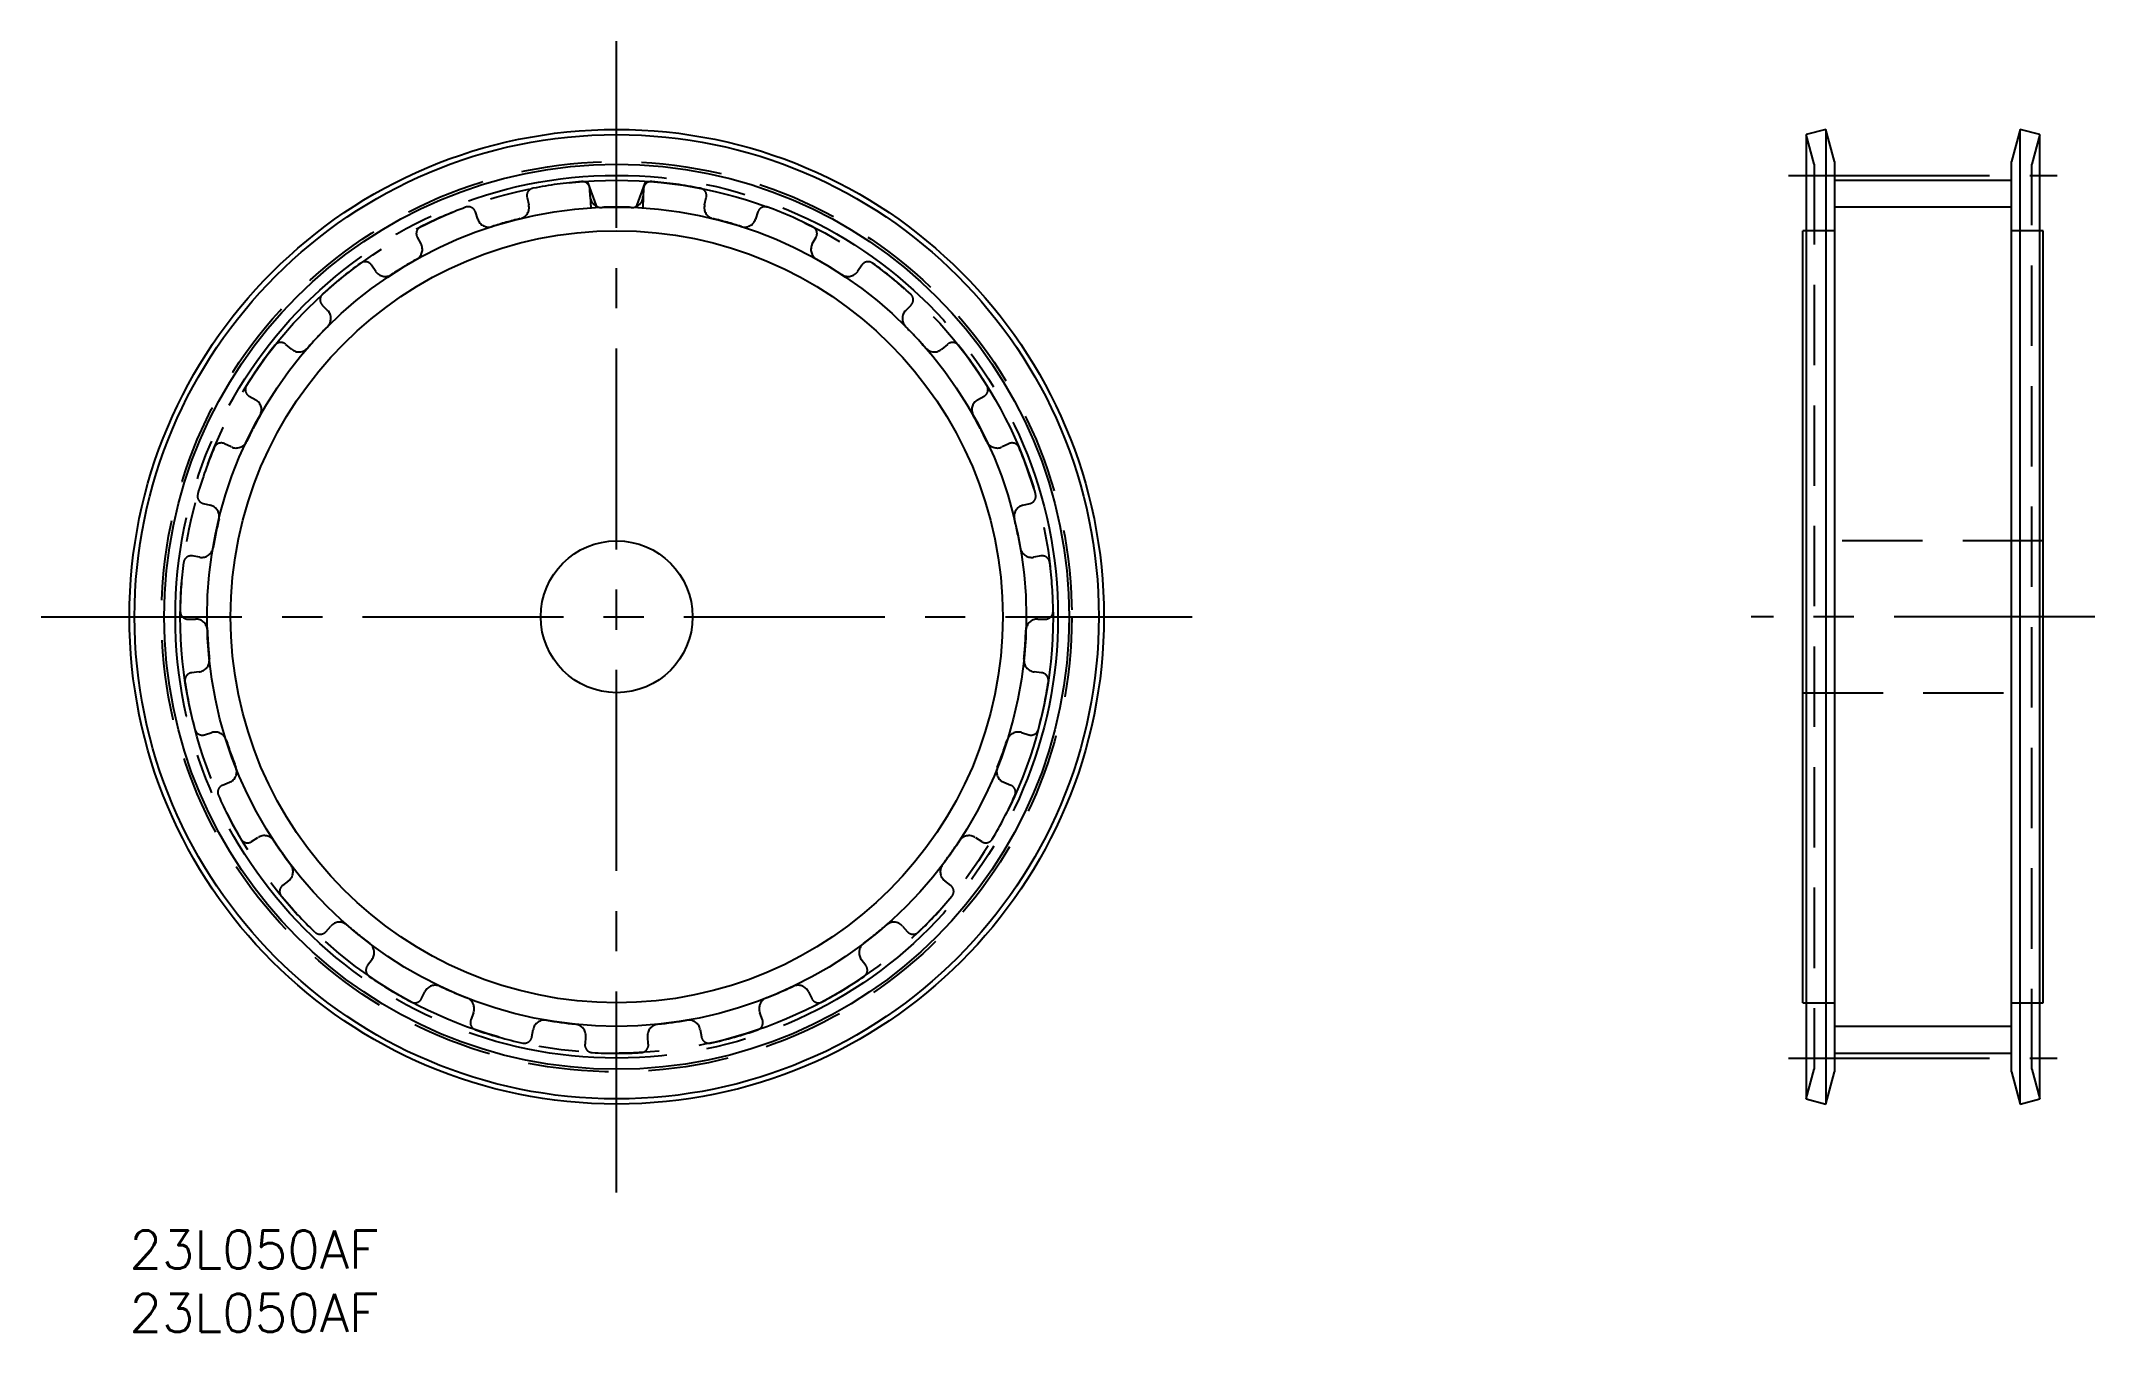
# Model space of a CAD drawing. Extents: x -7 to 155, y -8 to 94.
import ezdxf

# ---------------------------------------------------------------- set-up
doc = ezdxf.new("R2010")
doc.units = 0
doc.header["$LTSCALE"] = 0.5
for name, pattern in [('CENTER', [50.8, 31.75, -6.35, 6.35, -6.35]), ('DASHED', [19.05, 12.7, -6.35]), ('PHANTOM', [63.5, 31.75, -6.35, 6.35, -6.35, 6.35, -6.35])]:
    doc.linetypes.add(name, pattern=pattern)
for name, color, linetype in [('MSM_CENTER', 1, 'CENTER'), ('MSM_CONTINUOUS', 7, 'CONTINUOUS'), ('MSM_DASHED', 4, 'DASHED'), ('MSM_IMAGINARY', 6, 'PHANTOM'), ('MSM_NARROW', 5, 'CONTINUOUS'), ('MSM_PART_NUMBER', 7, 'CONTINUOUS')]:
    doc.layers.add(name, color=color, linetype=linetype)
doc.styles.get("Standard").update_dxf_attribs({"font": 'txt.shx', "height": 3, "bigfont": 'bigfont.shx'})

msp = doc.modelspace()

# ---------------------------------------------------------------- linework, layer by layer
at = {"layer": 'MSM_CENTER'}
for p, q in [((38.5, 3.02), (38.5, 93.98)), ((131.1, 83.37), (152.32, 83.37)), ((-6.98, 48.5), (83.98, 48.5)), ((155.3, 48.5), (128.13, 48.5)), ((131.1, 13.63), (152.32, 13.63))]:
    msp.add_line(p, q, dxfattribs=at)
msp.add_circle((38.5, 48.5), 34.87, dxfattribs=at)
at = {"layer": 'MSM_CONTINUOUS'}
for p, q in [((134.03, 87), (132.49, 86.59)), ((132.49, 86.59), (132.49, 10.41)), ((134.71, 84.46), (134.03, 87)), ((134.03, 87), (134.03, 10)), ((149.39, 87), (148.71, 84.46)), ((150.94, 86.59), (149.39, 87)), ((149.39, 10), (149.39, 87)), ((150.94, 10.41), (150.94, 86.59)), ((134.71, 84.46), (134.71, 12.54)), ((148.71, 12.54), (148.71, 84.46)), ((134.71, 82.98), (148.71, 82.98)), ((132.21, 18), (132.21, 79)), ((132.49, 79), (132.21, 79)), ((151.21, 79), (150.94, 79)), ((151.21, 18), (151.21, 79)), ((132.21, 18), (132.49, 18)), ((150.94, 18), (151.21, 18)), ((134.71, 14.02), (148.71, 14.02)), ((134.03, 10), (134.71, 12.54)), ((148.71, 12.54), (149.39, 10)), ((132.49, 10.41), (134.03, 10)), ((149.39, 10), (150.94, 10.41))]:
    msp.add_line(p, q, dxfattribs=at)
for radius in [38.5, 38.09, 35.75, 30.5, 6]:
    msp.add_circle((38.5, 48.5), radius, dxfattribs=at)
at = {"layer": 'MSM_DASHED'}
for p, q in [((133.11, 84.25), (132.49, 86.59)), ((150.94, 86.59), (150.31, 84.25)), ((133.11, 84.25), (133.11, 12.75)), ((150.31, 12.75), (150.31, 84.25)), ((31.42, 81.62), (31.56, 81.04)), ((36.41, 81.71), (36.38, 82.3)), ((40.62, 82.3), (40.59, 81.71)), ((45.44, 81.04), (45.58, 81.62)), ((27.53, 79.91), (27.34, 80.48)), ((49.66, 80.48), (49.47, 79.91)), ((22.75, 78.48), (23.04, 77.96)), ((53.96, 77.96), (54.25, 78.48)), ((134.71, 79), (132.49, 79)), ((150.94, 79), (148.71, 79)), ((19.46, 75.78), (19.13, 76.28)), ((57.87, 76.28), (57.54, 75.78)), ((15.24, 73.12), (15.66, 72.69)), ((61.34, 72.69), (61.76, 73.12)), ((12.8, 69.63), (12.35, 70.02)), ((64.65, 70.02), (64.2, 69.63)), ((9.46, 65.93), (9.98, 65.64)), ((67.02, 65.64), (67.54, 65.93)), ((8.05, 61.92), (7.51, 62.17)), ((69.49, 62.17), (68.95, 61.92)), ((5.84, 57.45), (6.42, 57.31)), ((70.58, 57.31), (71.16, 57.45)), ((151.21, 54.5), (132.21, 54.5)), ((5.56, 53.21), (4.97, 53.3)), ((72.03, 53.3), (71.44, 53.21)), ((4.63, 48.31), (5.23, 48.32)), ((71.77, 48.32), (72.37, 48.31)), ((5.51, 44.15), (4.92, 44.08)), ((72.08, 44.08), (71.49, 44.15)), ((132.21, 42.5), (151.21, 42.5)), ((5.94, 39.18), (6.51, 39.35)), ((70.49, 39.35), (71.06, 39.18)), ((7.91, 35.41), (7.36, 35.18)), ((69.64, 35.18), (69.09, 35.41)), ((9.66, 30.74), (10.16, 31.06)), ((66.84, 31.06), (67.34, 30.74)), ((12.58, 27.64), (12.11, 27.28)), ((64.89, 27.28), (64.42, 27.64)), ((15.52, 23.62), (15.92, 24.06)), ((61.08, 24.06), (61.48, 23.62)), ((19.17, 21.42), (18.81, 20.94)), ((58.19, 20.94), (57.83, 21.42)), ((23.09, 18.34), (23.35, 18.88)), ((53.65, 18.88), (53.91, 18.34)), ((132.49, 18), (134.71, 18)), ((148.71, 18), (150.94, 18)), ((27.19, 17.21), (26.98, 16.65)), ((50.02, 16.65), (49.81, 17.21)), ((31.8, 15.3), (31.9, 15.89)), ((36.05, 15.32), (36, 14.73)), ((41, 14.73), (40.95, 15.32)), ((45.1, 15.89), (45.2, 15.3)), ((132.49, 10.41), (133.11, 12.75)), ((150.31, 12.75), (150.94, 10.41))]:
    msp.add_line(p, q, dxfattribs=at)
msp.add_circle((38.5, 48.5), 35.96, dxfattribs=at)
for centre, radius, start, end in [((38.5, 48.5), 34.49, 94.6014, 101.0508), ((35.78, 82.28), 0.6, 2.4212, 94.6014), ((41.22, 82.28), 0.6, 85.3986, 177.5788), ((38.5, 48.5), 34.49, 78.9492, 85.3986), ((32, 81.76), 0.6, 101.0508, 193.231), ((37.32, 81.74), 0.91, 182.4212, 272.0407), ((39.68, 81.74), 0.91, 267.9593, 357.5788), ((45, 81.76), 0.6, 346.769, 78.9492), ((38.5, 48.5), 34.48, 110.2536, 116.7029), ((26.77, 80.29), 0.6, 18.0733, 110.2536), ((28.39, 80.19), 0.91, 198.0733, 287.6929), ((38.5, 48.5), 32.36, 103.6115, 107.6929), ((30.67, 80.83), 0.91, 283.6115, 13.231), ((38.5, 48.5), 32.36, 87.9593, 92.0407), ((46.33, 80.83), 0.91, 166.769, 256.3885), ((38.5, 48.5), 32.36, 72.3071, 76.3885), ((48.61, 80.19), 0.91, 252.3071, 341.9267), ((50.23, 80.29), 0.6, 69.7464, 161.9267), ((38.5, 48.5), 34.49, 63.2971, 69.7464), ((23.27, 78.77), 0.6, 116.7029, 208.8832), ((22.24, 77.52), 0.91, 299.2637, 28.8832), ((54.76, 77.52), 0.91, 151.1168, 240.7363), ((53.73, 78.77), 0.6, 331.1168, 63.2971), ((38.5, 48.5), 34.49, 125.9058, 132.3551), ((18.63, 75.95), 0.6, 33.7255, 125.9058), ((38.5, 48.5), 32.36, 119.2637, 123.345), ((38.5, 48.5), 32.35, 56.655, 60.7363), ((58.37, 75.95), 0.6, 54.0942, 146.2745), ((38.5, 48.5), 34.49, 47.6449, 54.0942), ((20.21, 76.29), 0.91, 213.7255, 303.345), ((56.79, 76.29), 0.91, 236.655, 326.2745), ((15.67, 73.54), 0.6, 132.3551, 224.5354), ((61.33, 73.54), 0.6, 315.4646, 47.6449), ((38.5, 48.5), 32.36, 134.9158, 138.9972), ((15.01, 72.06), 0.91, 314.9158, 44.5354), ((61.99, 72.06), 0.91, 135.4646, 225.0842), ((38.5, 48.5), 32.35, 41.0028, 45.0842), ((38.5, 48.5), 34.49, 141.5579, 148.0073), ((11.96, 69.57), 0.6, 49.3777, 141.5579), ((65.04, 69.57), 0.6, 38.4421, 130.6223), ((38.5, 48.5), 34.49, 31.9927, 38.4421), ((13.4, 70.33), 0.91, 229.3777, 318.9972), ((63.6, 70.33), 0.91, 221.0028, 310.6223), ((9.76, 66.45), 0.6, 148.0073, 240.1875), ((67.24, 66.45), 0.6, 299.8125, 31.9927), ((9.53, 64.85), 0.91, 330.568, 60.1875), ((67.47, 64.85), 0.91, 119.8125, 209.432), ((38.5, 48.5), 32.35, 150.568, 154.6494), ((38.5, 48.5), 32.35, 25.3506, 29.432), ((38.5, 48.5), 34.49, 157.2101, 163.6595), ((7.26, 61.63), 0.6, 65.0298, 157.2101), ((8.44, 62.74), 0.91, 245.0298, 334.6494), ((68.56, 62.74), 0.91, 205.3506, 294.9702), ((69.74, 61.63), 0.6, 22.7899, 114.9702), ((38.5, 48.5), 34.49, 16.3405, 22.7899), ((5.98, 58.03), 0.6, 163.6595, 255.8397), ((6.19, 56.42), 0.91, 346.2202, 75.8397), ((70.81, 56.42), 0.91, 104.1603, 193.7798), ((71.02, 58.03), 0.6, 284.1603, 16.3405), ((38.5, 48.5), 32.35, 166.2202, 170.3015), ((38.5, 48.5), 32.36, 9.6985, 13.7798), ((5.71, 54.1), 0.91, 260.682, 350.3015), ((71.29, 54.1), 0.91, 189.6985, 279.318), ((38.5, 48.5), 34.49, 172.8623, 179.3116), ((4.88, 52.71), 0.6, 80.682, 172.8623), ((72.12, 52.71), 0.6, 7.1377, 99.318), ((38.5, 48.5), 34.49, 0.6884, 7.1377), ((4.62, 48.91), 0.6, 179.3116, 271.4919), ((72.38, 48.91), 0.6, 268.5081, 0.6884), ((5.25, 47.41), 0.91, 1.8724, 91.4919), ((38.5, 48.5), 32.35, 181.8724, 185.9537), ((38.5, 48.5), 32.35, 354.0463, 358.1276), ((71.75, 47.41), 0.91, 88.5081, 178.1276), ((4.99, 43.48), 0.6, 96.3342, 188.5145), ((5.41, 45.05), 0.91, 276.3342, 5.9537), ((71.59, 45.05), 0.91, 174.0463, 263.6658), ((72.01, 43.48), 0.6, 351.4855, 83.6658), ((38.5, 48.5), 34.49, 188.5145, 194.9638), ((38.5, 48.5), 34.49, 345.0362, 351.4855), ((5.76, 39.75), 0.6, 194.9638, 287.1441), ((6.78, 38.48), 0.91, 17.5245, 107.1441), ((70.22, 38.48), 0.91, 72.8559, 162.4755), ((71.24, 39.75), 0.6, 252.8559, 345.0362), ((38.5, 48.5), 32.35, 197.5245, 201.6059), ((38.5, 48.5), 32.35, 338.3941, 342.4755), ((7.57, 36.25), 0.91, 291.9864, 21.6059), ((69.43, 36.25), 0.91, 158.3941, 248.0136), ((7.58, 34.63), 0.6, 111.9864, 204.1666), ((38.5, 48.5), 34.49, 204.1666, 210.616), ((38.5, 48.5), 34.49, 329.384, 335.8334), ((69.42, 34.63), 0.6, 335.8334, 68.0136), ((9.34, 31.24), 0.6, 210.616, 302.7962), ((10.66, 30.3), 0.91, 33.1767, 122.7962), ((66.34, 30.3), 0.91, 57.2038, 146.8233), ((67.66, 31.24), 0.6, 237.2038, 329.384), ((38.5, 48.5), 32.36, 213.1767, 217.2581), ((38.5, 48.5), 32.35, 322.7419, 326.8233), ((12.02, 28.36), 0.91, 307.6385, 37.2581), ((64.98, 28.36), 0.91, 142.7419, 232.3615), ((12.47, 26.8), 0.6, 127.6385, 219.8188), ((38.5, 48.5), 34.49, 219.8188, 226.2682), ((38.5, 48.5), 34.49, 313.7318, 320.1812), ((64.53, 26.8), 0.6, 320.1812, 52.3615), ((16.6, 23.46), 0.91, 48.8289, 138.4484), ((60.4, 23.46), 0.91, 41.5516, 131.1711), ((15.08, 24.02), 0.6, 226.2682, 318.4484), ((38.5, 48.5), 32.35, 228.8289, 232.9102), ((38.5, 48.5), 32.35, 307.0898, 311.1711), ((61.92, 24.02), 0.6, 221.5516, 313.7318), ((18.44, 21.96), 0.91, 323.2907, 52.9102), ((58.56, 21.96), 0.91, 127.0898, 216.7093), ((19.29, 20.58), 0.6, 143.2907, 235.471), ((38.5, 48.5), 34.49, 235.471, 241.9203), ((38.5, 48.5), 34.49, 298.0797, 304.529), ((57.71, 20.58), 0.6, 304.529, 36.7093), ((22.55, 18.6), 0.6, 241.9203, 334.1006), ((24.17, 18.48), 0.91, 64.4811, 154.1006), ((38.5, 48.5), 32.35, 244.4811, 248.5624), ((26.34, 17.54), 0.91, 338.9429, 68.5624), ((50.66, 17.54), 0.91, 111.4376, 201.0571), ((38.5, 48.5), 32.35, 291.4376, 295.5189), ((52.83, 18.48), 0.91, 25.8994, 115.5189), ((54.45, 18.6), 0.6, 205.8994, 298.0797), ((27.54, 16.44), 0.6, 158.9429, 251.1232), ((32.8, 15.73), 0.91, 80.1332, 169.7528), ((38.5, 48.5), 32.35, 260.1332, 264.2146), ((35.15, 15.4), 0.91, 354.5951, 84.2146), ((41.85, 15.4), 0.91, 95.7854, 185.4049), ((38.5, 48.5), 32.35, 275.7854, 279.8668), ((44.2, 15.73), 0.91, 10.2472, 99.8668), ((49.46, 16.44), 0.6, 288.8768, 21.0571), ((38.5, 48.5), 34.49, 251.1232, 257.5725), ((31.21, 15.41), 0.6, 257.5725, 349.7528), ((36.59, 14.67), 0.6, 174.5951, 266.7753), ((40.41, 14.67), 0.6, 273.2247, 5.4049), ((45.79, 15.41), 0.6, 190.2472, 282.4275), ((38.5, 48.5), 34.49, 282.4275, 288.8768), ((38.5, 48.5), 34.49, 266.7753, 273.2247)]:
    msp.add_arc(centre, radius, start, end, dxfattribs=at)
at = {"layer": 'MSM_IMAGINARY'}
msp.add_circle((38.5, 48.5), 34.48, dxfattribs=at)
at = {"layer": 'MSM_NARROW'}
for p, q in [((36.95, 80.82), (36.19, 82.91)), ((40.05, 80.82), (40.81, 82.91)), ((36.41, 81.71), (36.45, 80.79)), ((40.59, 81.71), (40.56, 80.79)), ((148.71, 80.86), (134.71, 80.86)), ((148.71, 16.14), (134.71, 16.14))]:
    msp.add_line(p, q, dxfattribs=at)
msp.add_circle((38.5, 48.5), 32.36, dxfattribs=at)

# ---------------------------------------------------------------- texts
at = {"layer": 'MSM_PART_NUMBER'}
for p in [(0, -3), (0, -8)]:
    msp.add_text('23L050AF', height=3, dxfattribs=at).set_placement(p)

doc.saveas('drawing.dxf')
